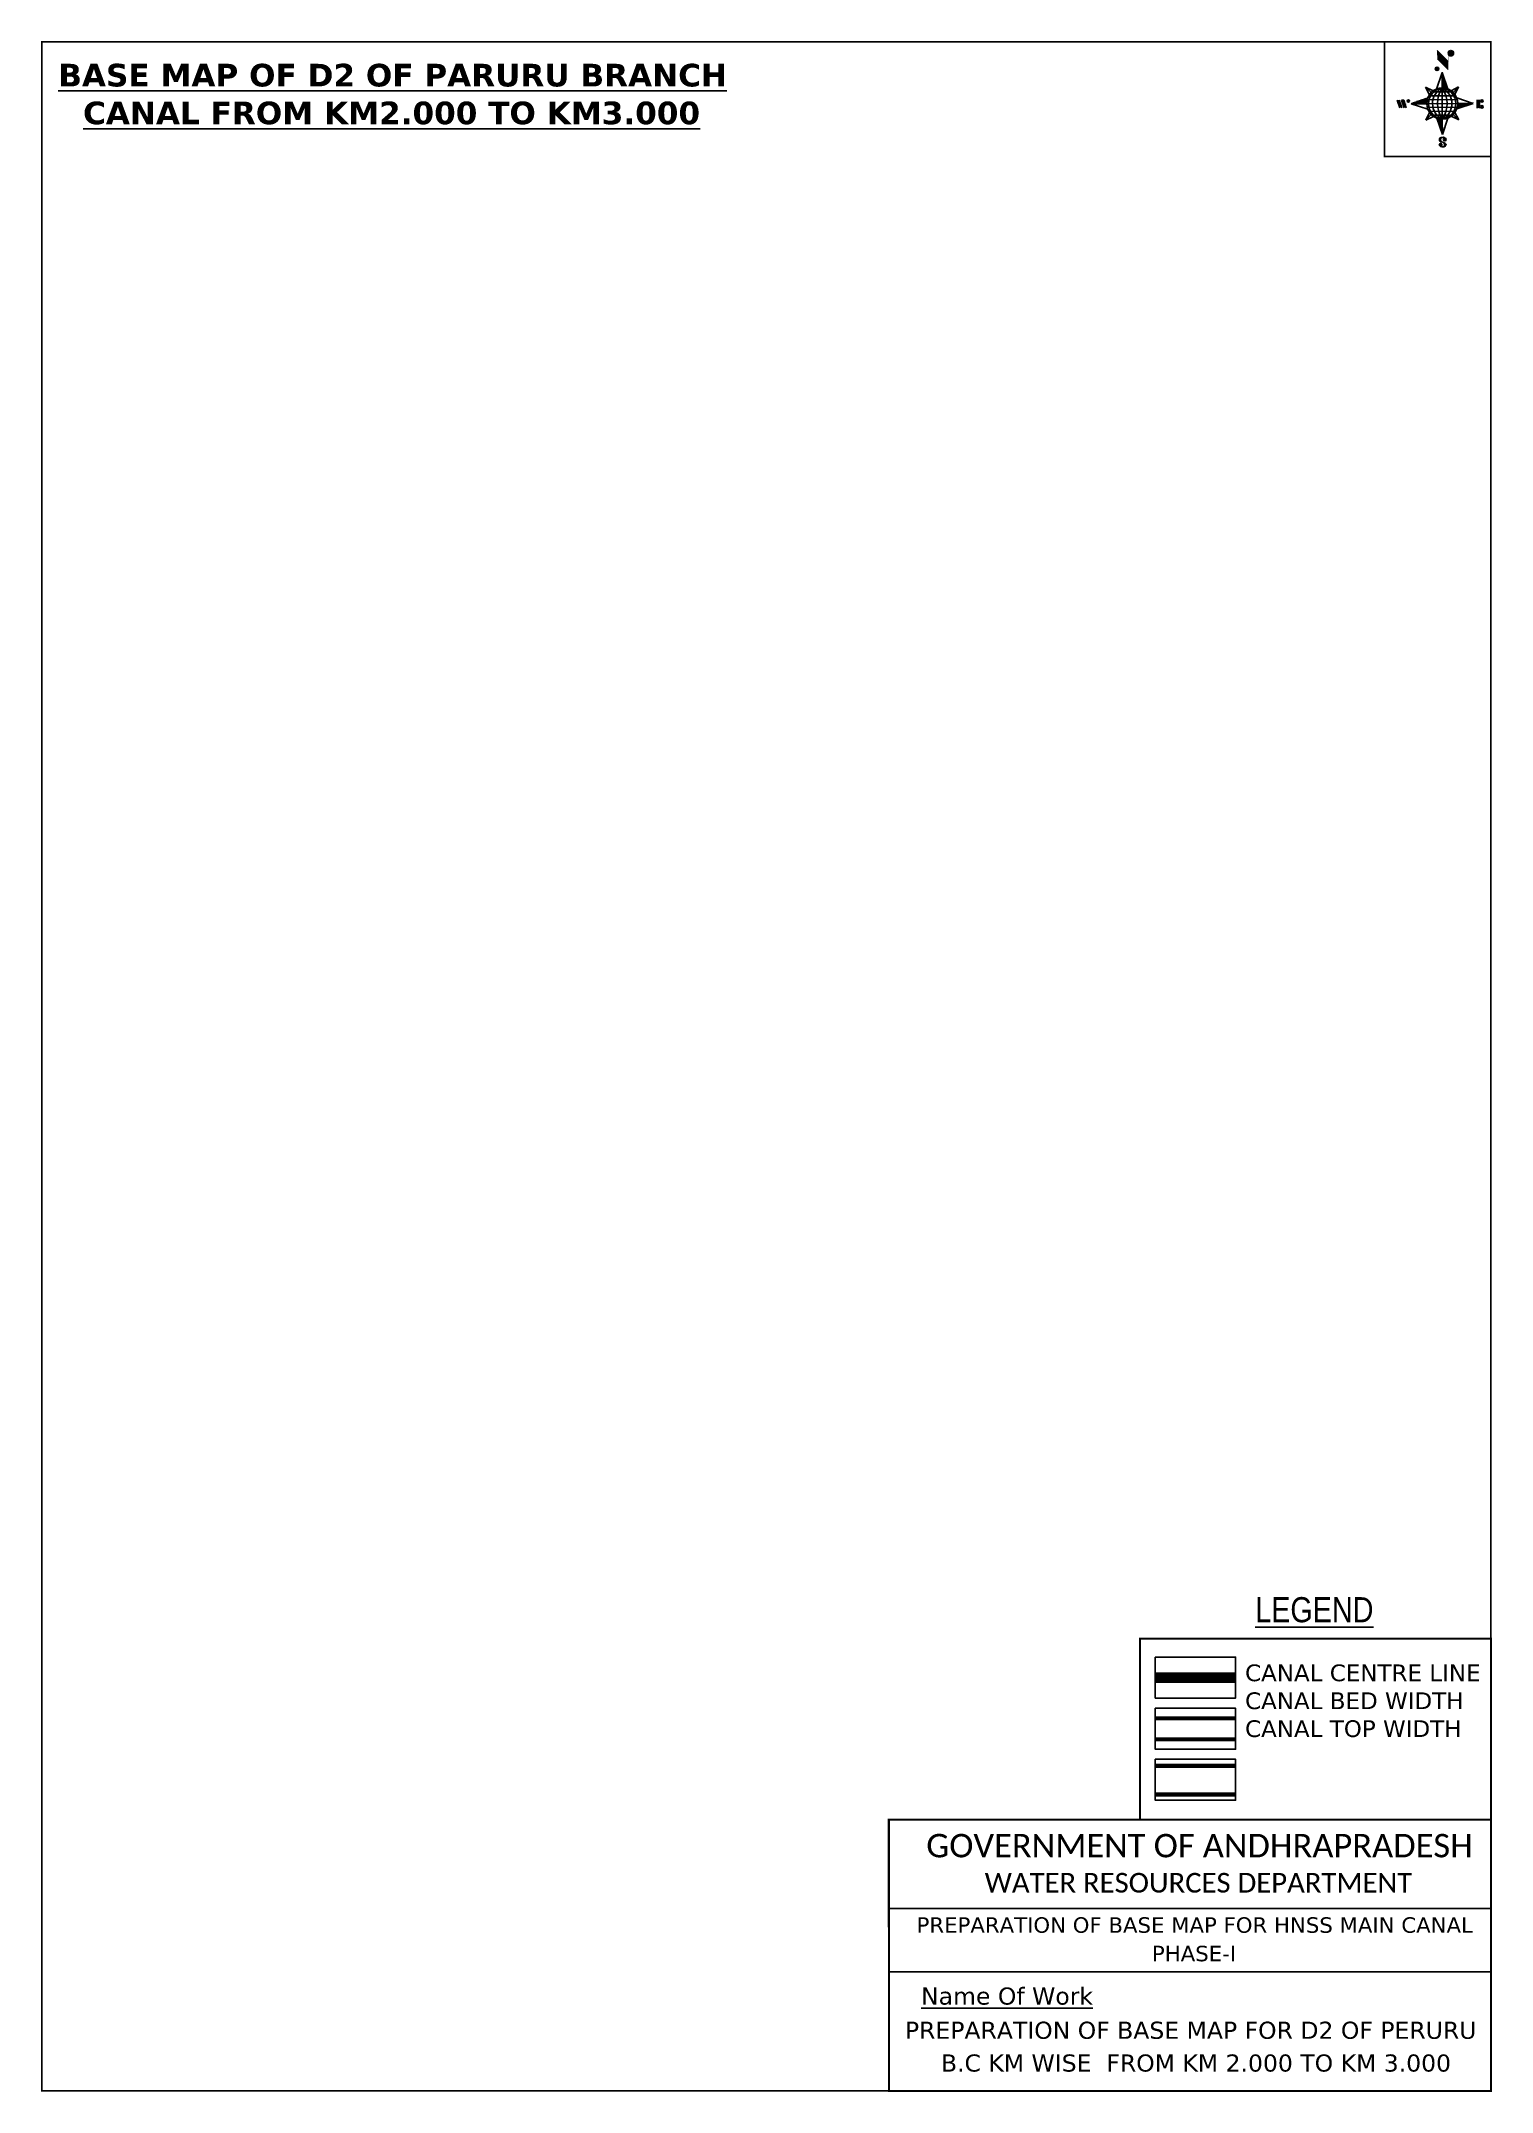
# Model space of a CAD drawing. Header units: inches. Extents: x 735985 to 742305, y 1626582 to 1627922.
# Drawn here: x 741473 to 742305, y 1626746 to 1627922 of the extents above.
import ezdxf
from ezdxf.enums import TextEntityAlignment as Align

# ---------------------------------------------------------------- set-up
doc = ezdxf.new("R2010")
doc.units = ezdxf.units.IN
doc.header["$MEASUREMENT"] = 0
doc.linetypes.add('HIDDEN2', pattern=[0.1875, 0.125, -0.0625])
for name, color, linetype in [('AQUADUCT', 1, 'Continuous'), ('bord', 1, 'Continuous'), ('CANAL1', 1, 'Continuous'), ('PAGE', 7, 'Continuous'), ('TEXT', 7, 'Continuous')]:
    doc.layers.add(name, color=color, linetype=linetype)
doc.styles.add('ARIALN', font='ARIALN_1.TTF')
doc.styles.get("Standard").update_dxf_attribs({"font": 'verdana_0.ttf'})
pattern_1 = [(267.297113149, (-8720374.938, 50637915.138), (10.5367255337, -0.497431438), [])]
pattern_2 = [(357.297113149, (-8720374.938, 50637915.138), (0.497431438, 10.5367255337), [])]

# ---------------------------------------------------------------- blocks, each defined once
blk = doc.blocks.new('*X17')
at = {"color": 0, "linetype": 'Continuous'}
for p, q in [((6321.6, 240.5), (6322.3, 241.2)), ((6321.6, 240.3), (6322.3, 241)), ((6321.6, 240.1), (6322.3, 240.8)), ((6321.6, 239.9), (6322.4, 240.7)), ((6321.6, 239.8), (6322.4, 240.6)), ((6321.6, 239.6), (6322.5, 240.5)), ((6321.6, 239.4), (6322.5, 240.3)), ((6321.6, 239.2), (6322.6, 240.2)), ((6321.7, 239.1), (6322.6, 240.1)), ((6321.8, 240.8), (6322.4, 241.4)), ((6321.8, 239), (6322.7, 240)), ((6321.8, 239), (6322.8, 239.9)), ((6321.9, 238.9), (6322.9, 239.8)), ((6322, 238.8), (6323, 239.7)), ((6322.1, 241.3), (6322.4, 241.6)), ((6322.1, 238.7), (6323.1, 239.6)), ((6322.2, 238.6), (6323.1, 239.6)), ((6322.3, 238.5), (6323.2, 239.5)), ((6322.4, 238.5), (6323.3, 239.4)), ((6322.5, 238.4), (6323.4, 239.3)), ((6322.7, 238.4), (6323.6, 239.3)), ((6322.8, 238.3), (6323.7, 239.2)), ((6322.9, 238.3), (6323.8, 239.1)), ((6323.1, 238.2), (6323.9, 239.1)), ((6323.2, 238.2), (6324, 239)), ((6323.3, 238.2), (6324.2, 239)), ((6323.5, 238.1), (6324.3, 238.9)), ((6323.7, 238.1), (6324.4, 238.9)), ((6323.8, 238.1), (6324.6, 238.8)), ((6324.1, 238.2), (6324.7, 238.8)), ((6324.3, 238.3), (6324.9, 238.8)), ((6324.6, 238.3), (6325.1, 238.8)), ((6324.8, 238.4), (6325.2, 238.8)), ((6325.1, 238.5), (6325.4, 238.8)), ((6325.4, 238.6), (6325.6, 238.8))]:
    blk.add_line(p, q, dxfattribs=at)
blk = doc.blocks.new('*X16')
at = {"color": 0, "linetype": 'Continuous'}
for p, q in [((6324.4, 240.3), (6324.5, 240.4)), ((6324.6, 240.3), (6324.8, 240.5)), ((6324.7, 240.2), (6325, 240.5)), ((6324.8, 240.2), (6325.2, 240.6)), ((6325, 240.1), (6325.5, 240.6)), ((6325.1, 240.1), (6325.6, 240.6)), ((6325.2, 240), (6325.8, 240.6)), ((6325.3, 240), (6326, 240.6)), ((6325.4, 239.9), (6326.1, 240.6)), ((6325.5, 239.8), (6326.2, 240.5)), ((6325.6, 239.8), (6326.3, 240.5)), ((6325.7, 239.7), (6326.5, 240.4)), ((6325.9, 239.6), (6326.6, 240.3)), ((6326, 239.5), (6326.7, 240.3)), ((6326, 239.4), (6326.8, 240.2)), ((6326.1, 239.3), (6327, 240.2)), ((6326.2, 239.3), (6327.1, 240.1)), ((6326.3, 239.2), (6327.1, 240)), ((6326.4, 239.1), (6327.2, 239.9)), ((6326.5, 239), (6327.3, 239.8)), ((6326.5, 238.9), (6327.4, 239.7)), ((6326.6, 238.8), (6327.5, 239.6)), ((6326.7, 238.7), (6327.5, 239.5)), ((6326.8, 238.6), (6327.6, 239.4)), ((6326.8, 238.5), (6327.7, 239.3)), ((6326.8, 236.5), (6327.4, 237)), ((6326.9, 238.3), (6327.8, 239.2)), ((6326.9, 238.2), (6327.9, 239.1)), ((6326.9, 236.8), (6327.6, 237.4)), ((6327, 238.1), (6327.8, 239)), ((6327, 237.9), (6327.8, 238.8)), ((6327, 237.8), (6327.8, 238.6)), ((6327, 237.6), (6327.8, 238.4)), ((6327, 237.4), (6327.8, 238.2)), ((6327, 237.3), (6327.8, 238)), ((6327, 237.1), (6327.8, 237.9))]:
    blk.add_line(p, q, dxfattribs=at)
blk = doc.blocks.new('H')
at = {"layer": 'bord', "extrusion": (0.000427885, 0.004792, 0.999988)}
h = blk.add_hatch(dxfattribs=at)
h.set_pattern_fill('LINE', color=8, scale=84.387686, angle=-2.7029, style=0)
h.set_pattern_definition(pattern_2)
h.paths.add_polyline_path([(-492, 786, -0.090992), (-448, 775), (-486, 912)])
h = blk.add_hatch(dxfattribs=at)
h.set_pattern_fill('LINE', color=8, scale=84.387686, angle=-92.7029, style=0)
h.set_pattern_definition(pattern_1)
h.paths.add_polyline_path([(-625, 665, -0.090992), (-615, 710), (-751, 671)])
h = blk.add_hatch(dxfattribs=at)
h.set_pattern_fill('LINE', color=8, scale=84.387686, angle=-2.7029, style=0)
h.set_pattern_definition(pattern_2)
h.paths.add_polyline_path([(-504, 533, -0.090992), (-549, 543), (-510, 406)])
h = blk.add_hatch(dxfattribs=at)
h.set_pattern_fill('LINE', color=8, scale=84.387686, angle=-92.7029, style=0)
h.set_pattern_definition(pattern_1)
h.paths.add_polyline_path([(-246, 647), (-372, 653, -0.090992), (-382, 609)])
for p, q in [((-519, 1020, -1217), (-435, 927, -1216)), ((-516, 1087, -1217), (-432, 994, -1217)), ((-538, 774, -1216), (-487, 906, -1216)), ((-487, 906, -1216), (-493, 780, -1216)), ((-487, 906, -1216), (-448, 769, -1216)), ((-865, 701, -1215), (-847, 638, -1215)), ((-847, 700, -1215), (-829, 637, -1215)), ((-829, 699, -1215), (-811, 636, -1215)), ((-829, 699, -1215), (-811, 698, -1215)), ((-811, 698, -1215), (-794, 635, -1215)), ((-752, 665, -1215), (-615, 704, -1215)), ((-627, 794, -1216), (-567, 760, -1216)), ((-627, 794, -1216), (-584, 747, -1215)), ((-599, 731, -1215), (-627, 794, -1216)), ((-421, 753, -1216), (-359, 781, -1216)), ((-359, 781, -1216), (-405, 739, -1216)), ((-359, 781, -1216), (-392, 721, -1215)), ((-379, 693, -1215), (-246, 641, -1215)), ((-213, 669, -1215), (-217, 601, -1215)), ((-752, 665, -1215), (-625, 659, -1215)), ((-619, 614, -1215), (-752, 665, -1215)), ((-639, 526, -1214), (-606, 585, -1215)), ((-639, 526, -1214), (-593, 568, -1215)), ((-577, 553, -1215), (-639, 526, -1214)), ((-511, 400, -1214), (-549, 537, -1214)), ((-460, 533, -1215), (-511, 400, -1214)), ((-505, 527, -1214), (-511, 400, -1214)), ((-371, 513, -1214), (-431, 546, -1215)), ((-371, 513, -1214), (-414, 560, -1215)), ((-399, 576, -1215), (-371, 513, -1214)), ((-246, 641, -1215), (-383, 603, -1215)), ((-373, 647, -1215), (-246, 641, -1215)), ((-197, 600, -1215), (-194, 668, -1215))]:
    blk.add_line(p, q, dxfattribs=at)
at = {"layer": 'bord', "color": 8, "linetype": 'ByBlock', "extrusion": (0.000427885, 0.004792, 0.999988)}
for p, q in [((-375, 679, -1215), (-620, 691, -1215)), ((-386, 711, -1215), (-605, 722, -1215)), ((-411, 744, -1216), (-578, 752, -1216)), ((-493, 780, -1216), (-505, 527, -1214)), ((-373, 647, -1215), (-625, 659, -1215)), ((-378, 616, -1215), (-623, 628, -1215)), ((-392, 585, -1215), (-611, 595, -1215)), ((-420, 555, -1215), (-587, 562, -1215))]:
    blk.add_line(p, q, dxfattribs=at)
at = {"layer": 'bord', "extrusion": (0.000427885, 0.004792, 0.999988), "elevation": -1212}
for points, const_width in [([(-522, 960), (-516, 1093)], 1.61), ([(-434, 933), (-428, 1066)], 1.61), ([(-870, 707), (-846, 706)], 0.642), ([(-829, 643), (-821, 678)], 0.642), ([(-793, 641), (-782, 694)], 0.642), ([(-223, 676), (-174, 673)], 0.706), ([(-829, 643), (-855, 644)], 0.642), ([(-811, 642), (-784, 641)], 0.642), ([(-177, 605), (-226, 607)], 0.706), ([(-195, 645), (-185, 644)], 0.706)]:
    blk.add_lwpolyline(points, dxfattribs=dict(at, const_width=const_width))
for points, const_width in [([(-414, 1073, 1), (-398, 1058, 1)], 22.3), ([(-530, 950, 1), (-520, 939, 1)], 14.8), ([(-776, 697, 1), (-769, 690, 1)], 8.9), ([(-180, 618, 1), (-173, 611, 1)], 9.79), ([(-178, 667, 1), (-171, 660, 1)], 9.79), ([(-490, 362, 1), (-498, 369, 1)], 11.1), ([(-525, 322, 1), (-533, 329, 1)], 11.1)]:
    blk.add_lwpolyline(points, format="xyb", close=True, dxfattribs=dict(at, const_width=const_width))
for points in [[(-537, 317), (-531, 310), (-520, 307), (-505, 307), (-494, 310), (-486, 318), (-487, 326), (-491, 333), (-494, 336), (-503, 341), (-522, 347), (-530, 352), (-534, 355), (-537, 363), (-537, 373), (-530, 381), (-520, 384), (-504, 384), (-493, 380), (-487, 373)], [(-522, 348), (-526, 354), (-528, 361), (-528, 371), (-526, 375), (-521, 381), (-515, 384)], [(-505, 307), (-499, 312), (-497, 319), (-497, 327), (-501, 335), (-509, 343)]]:
    blk.add_lwpolyline(points, dxfattribs=at)
at = {"layer": 'bord', "extrusion": (0.000427885, 0.004792, 0.999988)}
for centre, radius in [((-406, 1065, -1212), 22.3), ((-525, 944, -1212), 14.8), ((-773, 694, -1212), 8.9), ((-498, 659, -1212), 127), ((-177, 615, -1212), 9.79), ((-174, 663, -1212), 9.79), ((-494, 365, -1212), 11.1), ((-529, 325, -1212), 11.1)]:
    blk.add_circle(centre, radius, dxfattribs=at)
at = {"layer": 'bord', "color": 8, "linetype": 'ByBlock', "extrusion": (0.000427885, 0.004792, 0.999988)}
for centre, radius, start, end in [((-482, 658, -1212), 128, 94.9254, 259.6691), ((-437, 656, -1212), 141, 113.2864, 241.308), ((-316, 651, -1212), 222, 142.5892, 212.0053), ((-560, 662, -1212), 141, 293.2864, 61.308), ((-681, 668, -1212), 222, 322.5892, 32.0053), ((-515, 660, -1212), 128, 274.9254, 79.6691)]:
    blk.add_arc(centre, radius, start, end, dxfattribs=at)
at = {"layer": 'bord', "extrusion": (0.000427885, 0.004792, 0.999988)}
for points in [[(-516, 1093, -1212), (-431, 1000, -1212), (-519, 1026, -1212), (-434, 933, -1212)], [(-864, 707, -1212), (-846, 706, -1212), (-846, 644, -1212), (-829, 643, -1212)], [(-829, 705, -1212), (-811, 704, -1212), (-811, 642, -1212), (-793, 641, -1212)], [(-193, 674, -1212), (-197, 606, -1212), (-213, 675, -1212), (-216, 607, -1212)]]:
    blk.add_solid(points, dxfattribs=at)
at = {"layer": 'bord', "extrusion": (0.000427885, 0.004792, 0.999988), "xscale": 7.977342409717546, "yscale": 7.977342408231451, "zscale": 7.977342408476333, "rotation": 138.0840426661453}
for name, p in [('*X16', (38301, -31929, -1212)), ('*X17', (38314, -31951, -1212))]:
    blk.add_blockref(name, p, dxfattribs=at)

msp = doc.modelspace()

# ---------------------------------------------------------------- linework, layer by layer
at = {"layer": 'CANAL1', "color": 1, "linetype": 'HIDDEN2', "ltscale": 100, "const_width": 6, "elevation": -0.4}
msp.add_lwpolyline([(742158.3, 1626983.2), (742112.2, 1626983.2)], dxfattribs=at)
at = {"layer": 'CANAL1', "color": 5, "const_width": 2.4, "elevation": -0.4}
for points in [[(742158.3, 1626959.9), (742112.2, 1626959.9)], [(742158.3, 1626947.9), (742112.2, 1626947.9)]]:
    msp.add_lwpolyline(points, dxfattribs=at)
at = {"layer": 'CANAL1', "color": 200, "const_width": 2.4, "elevation": -0.4}
for points in [[(742158.3, 1626932.7), (742112.2, 1626932.7)], [(742158.3, 1626916.2), (742112.2, 1626916.2)]]:
    msp.add_lwpolyline(points, dxfattribs=at)
at = {"layer": 'PAGE', "const_width": 1}
msp.add_lwpolyline([(741473.7, 1627921.5), (741473.7, 1626746.2), (742304.7, 1626746.2), (742304.7, 1627921.5), (741473.7, 1627921.5)], dxfattribs=at)
at = {"layer": 'PAGE'}
for points, const_width in [([(742304.7, 1627921.5), (742243.6, 1627921.5), (742243.6, 1627855.7), (742304.7, 1627855.7)], 1), ([(742304.7, 1626901.8), (742103.4, 1626901.8), (742103.4, 1627005.6), (742304.7, 1627005.6)], 1.2), ([(741959.4, 1626901.8), (742304.7, 1626901.8), (742304.7, 1626746.2), (741959.5, 1626746.2)], 1.2)]:
    msp.add_lwpolyline(points, close=True, dxfattribs=dict(at, const_width=const_width))
at = {"layer": 'PAGE', "elevation": -0.4}
for points in [[(742112.2, 1626995), (742158.3, 1626995), (742158.3, 1626971.5), (742112.2, 1626971.5)], [(742112.2, 1626965.7), (742158.3, 1626965.7), (742158.3, 1626942.2), (742112.2, 1626942.2)], [(742112.2, 1626936.4), (742158.3, 1626936.4), (742158.3, 1626912.9), (742112.2, 1626912.9)]]:
    msp.add_lwpolyline(points, close=True, dxfattribs=at)
at = {"layer": 'PAGE'}
for points in [[(741959.5, 1626850.8), (742304.7, 1626850.8)], [(741959.5, 1626814.5), (742304.7, 1626814.5)]]:
    msp.add_lwpolyline(points, dxfattribs=at)

# ---------------------------------------------------------------- block references
at = {"layer": 'AQUADUCT', "color": 1, "xscale": 0.0703495379661093, "yscale": 0.07034953800030053, "zscale": 0.07034953795990817, "rotation": 3.078330607406165}
msp.add_blockref('H', (742314.3, 1627842.1, 85.4), dxfattribs=at)

# ---------------------------------------------------------------- texts
at = {"layer": 'PAGE', "extrusion": (0.000201441, 0.004807, 0.999988), "style": 'ARIALN'}
msp.add_text('%%ULEGEND', height=14.4, rotation=359.9999, dxfattribs=at).set_placement((742203.4, 1627002.7, 7970.3), align=Align.MIDDLE)
at = {"layer": 'PAGE', "extrusion": (0.000201441, 0.004807, 0.999988)}
for s, height, p in [('PREPARATION OF BASE MAP FOR HNSS MAIN CANAL', 8.878, (741975.3, 1626817.4, 7969.4)), ('%%UName Of Work', 9.822, (741977.9, 1626776.2, 7968))]:
    msp.add_text(s, height=height, rotation=359.9999, dxfattribs=at).set_placement(p)
for s, height, p in [('PHASE-I', 8.88, (742134.4, 1626805.5, 7969.3)), ('PREPARATION OF BASE MAP FOR D2 OF PERURU', 9.822, (742132.5, 1626761.5, 7968.1)), (' B.C KM WISE  FROM KM 2.000 TO KM 3.000', 9.822, (742133.4, 1626742.7, 7968.1))]:
    msp.add_text(s, height=height, rotation=359.9999, dxfattribs=at).set_placement(p, align=Align.MIDDLE_CENTER)
at = {"layer": 'PAGE', "extrusion": (0.000201441, 0.004807, 0.999988), "attachment_point": 1, "text_direction": (1, -1e-06, -0.000201)}
for s, insert, char_height, width in [('CANAL CENTRE LINE CANAL BED WIDTH {\\H2.3741x; }CANAL TOP WIDTH{\\H1.9188x; }', (742163.7, 1626990.8, -0.4), 9.6, 168.926), ('\\pi3.5885;{\\fCalibri|b0|i0|c0|p34;\\H1.3333x;GOVERNMENT OF ANDHRAPRADESH\\P\\pi37.073;\\H0.83998x;WATER RESOURCES DEPARTMENT}', (741977.3, 1626893.6, -1.3), 10.059, 321.276)]:
    msp.add_mtext(s, dxfattribs=dict(at, insert=insert, char_height=char_height, width=width))
at = {"layer": 'TEXT', "color": 1, "insert": (741475.1, 1627908.9), "char_height": 13, "width": 395.395, "attachment_point": 1}
msp.add_mtext('\\pi7.9706;{\\fVerdana|b1|i0|c0|p34;\\LBASE MAP OF D2 OF PARURU BRANCH \\P\\pi22.18;CANAL FROM KM2.000 TO KM3.000}', dxfattribs=at)

doc.saveas('drawing.dxf')
